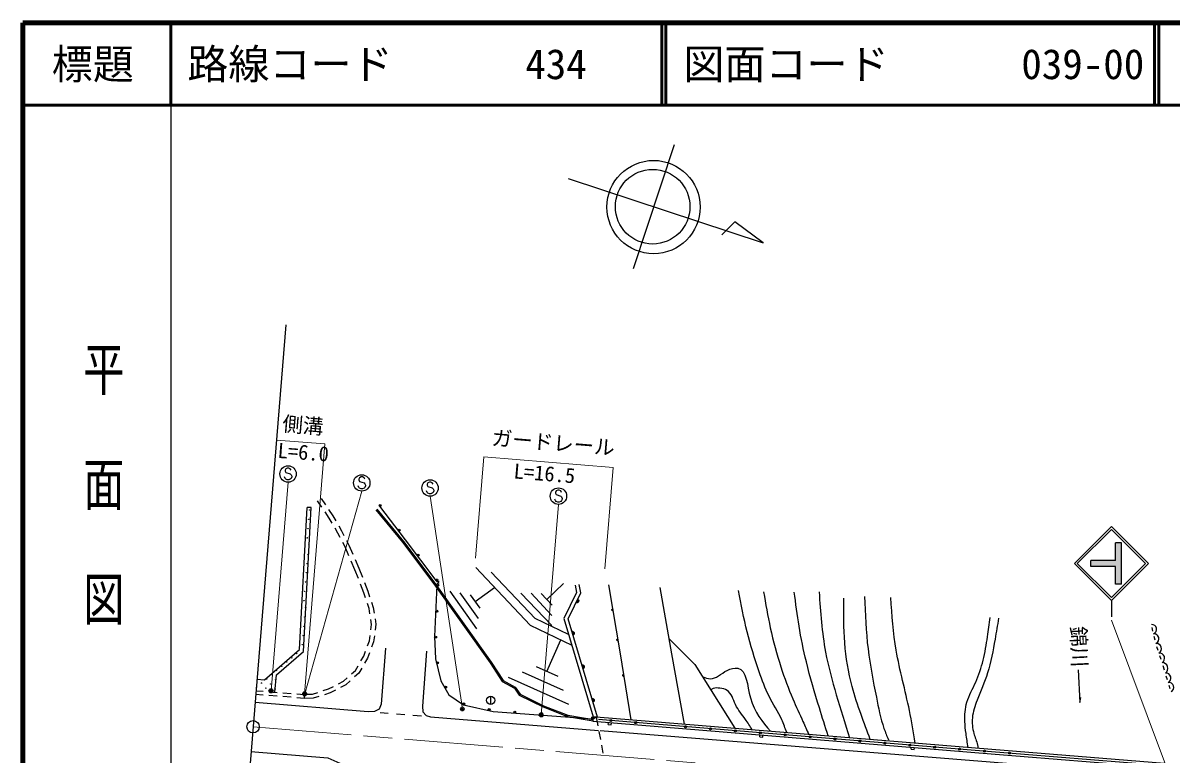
# Model space of a CAD drawing. Units: millimetres, scale not verified. Extents: x 40000 to 680000, y 20000 to 380000.
# Drawn here: x 40000 to 179745, y 291048 to 380000 of the extents above; entities that cross this region are included whole.
import ezdxf
from ezdxf.enums import TextEntityAlignment as Align

# ---------------------------------------------------------------- set-up
doc = ezdxf.new("R2010")
doc.units = ezdxf.units.MM
doc.header["$LTSCALE"] = 1000
doc.header["$PDMODE"] = 32
doc.header["$PDSIZE"] = 500
doc.linetypes.add('CHAIN', pattern=[18.5, 12, -1.5, 3.5, -1.5])
for name, color, linetype, lineweight in [('M-BGD', 7, 'Continuous', 25), ('M-BMK', 2, 'CHAIN', 13), ('M-BMK-OTRS', 5, 'Continuous', 25), ('M-BMK-SRVR', 3, 'Continuous', 25), ('M-STR-HTXT', 7, 'Continuous', 13), ('M-STR-STR1', 1, 'Continuous', 25), ('M-STR-STRC', 7, 'Continuous', 25), ('M-TTL', 2, 'Continuous', 140), ('M-TTL-BAND', 7, 'Continuous', 25), ('M-TTL-LINE', 7, 'Continuous', 50)]:
    doc.layers.add(name, color=color, linetype=linetype, lineweight=lineweight)
doc.layers.add('M-TTL-TXT', color=7, linetype='Continuous')
doc.styles.add('@ＭＳ ゴシック', font='')
doc.styles.add('ＭＳ ゴシック', font='')
doc.styles.get('@ＭＳ ゴシック').set_extended_font_data('@MS Gothic')
doc.styles.get('ＭＳ ゴシック').set_extended_font_data('MS Gothic')

msp = doc.modelspace()

# ---------------------------------------------------------------- hatches: boundary and pattern name
at = {"layer": 'M-STR-STRC'}
msp.add_hatch(color=256, dxfattribs=at).paths.add_polyline_path([(169981, 314610), (172981, 314610), (172981, 316735), (173731, 316735), (173731, 311735), (172981, 311735), (172981, 313860), (169981, 313860)])

# ---------------------------------------------------------------- linework, layer by layer
at = {"layer": 'M-BGD'}
for p, q in [((76375, 321086), (75861, 321840)), ((76291, 322133), (76810, 321371)), ((77283, 319752), (76769, 320507)), ((77204, 320792), (77723, 320030)), ((77723, 320030), (78083, 319410)), ((77634, 319148), (77283, 319752)), ((78434, 318805), (78793, 318186)), ((78337, 317937), (77985, 318542)), ((78609, 317402), (78337, 317937)), ((78793, 318186), (79073, 317637)), ((79199, 316243), (78926, 316778)), ((79668, 315167), (79199, 316243)), ((79390, 317013), (79669, 316465)), ((79669, 316465), (80143, 315376)), ((80416, 313449), (79947, 314525)), ((80423, 314735), (80898, 313646)), ((80826, 312386), (80416, 313449)), ((80898, 313646), (81311, 312573)), ((81487, 310671), (81077, 311733)), ((81563, 311920), (81976, 310847)), ((103752, 309856), (105813, 311801)), ((81699, 310036), (81487, 310671)), ((81976, 310847), (82197, 310186)), ((91945, 310854), (95201, 306298)), ((93195, 310646), (95409, 307548)), ((94445, 310438), (95617, 308798)), ((95031, 309618), (97401, 311311)), ((100614, 310640), (104355, 306677)), ((101846, 310605), (104390, 307910)), ((103079, 310569), (104426, 309143)), ((82133, 308738), (81921, 309372)), ((82419, 309522), (82640, 308862)), ((82640, 308862), (82746, 308191)), ((107358, 309454), (107559, 309868)), ((107581, 309846), (107389, 309450)), ((107420, 309446), (107604, 309824)), ((107618, 309784), (107461, 309460)), ((107501, 309474), (107632, 309744)), ((107637, 309686), (107549, 309506)), ((82230, 308126), (82133, 308738)), ((82856, 307500), (82962, 306830)), ((105835, 307534), (109408, 295593)), ((109943, 295549), (106370, 307490)), ((111710, 308531), (111697, 308609)), ((111707, 308642), (111730, 308503)), ((111753, 308487), (111724, 308665)), ((111741, 308683), (111775, 308475)), ((111797, 308469), (111759, 308696)), ((82436, 306824), (82339, 307435)), ((82347, 306165), (82436, 306824)), ((82962, 306830), (82864, 306104)), ((177538, 306001), (177449, 306425)), ((81941, 304211), (82164, 304812)), ((82164, 304812), (82253, 305471)), ((82672, 304685), (82431, 304035)), ((82770, 305411), (82672, 304685)), ((103783, 301108), (105479, 304934)), ((106988, 305529), (106856, 305969)), ((106888, 305968), (107014, 305547)), ((107040, 305565), (106919, 305967)), ((106957, 305947), (107060, 305602)), ((107080, 305640), (106994, 305927)), ((107037, 305888), (107094, 305696)), ((112319, 304888), (112306, 304967)), ((112316, 304999), (112339, 304861)), ((112362, 304845), (112333, 305022)), ((112350, 305040), (112384, 304833)), ((112406, 304827), (112368, 305054)), ((177806, 304903), (177687, 305364)), ((81475, 302953), (81698, 303554)), ((82188, 303379), (81946, 302728)), ((178162, 303655), (178025, 304108)), ((81146, 302394), (81475, 302953)), ((81946, 302728), (81585, 302116)), ((108208, 301452), (108076, 301893)), ((108107, 301892), (108234, 301470)), ((108259, 301489), (108139, 301891)), ((108176, 301871), (108280, 301526)), ((108300, 301563), (108214, 301851)), ((178527, 302545), (178379, 302988)), ((70673, 298567), (70854, 300677)), ((79990, 300804), (80461, 301232)), ((80869, 300901), (80344, 300423)), ((80461, 301232), (80790, 301791)), ((81230, 301513), (80869, 300901)), ((100759, 301040), (105763, 298821)), ((102458, 301695), (105107, 300521)), ((108257, 301811), (108314, 301620)), ((113023, 300564), (113010, 300643)), ((113020, 300675), (113043, 300537)), ((113066, 300520), (113037, 300698)), ((113054, 300716), (113088, 300509)), ((113109, 300502), (113073, 300729)), ((168434, 301311), (168629, 297315)), ((178944, 301254), (178783, 301765)), ((179303, 300073), (179170, 300516)), ((77209, 298966), (77795, 299272)), ((78416, 299597), (79002, 299903)), ((79302, 299474), (78666, 299141)), ((79002, 299903), (79473, 300332)), ((79827, 299951), (79302, 299474)), ((99059, 300384), (106418, 297122)), ((179644, 298977), (179509, 299402)), ((69239, 298221), (68324, 298294)), ((68361, 298752), (69255, 298681)), ((70934, 298085), (69937, 298165)), ((69953, 298625), (70950, 298545)), ((72628, 297949), (71631, 298029)), ((71648, 298489), (72645, 298409)), ((74241, 297820), (73326, 297893)), ((73342, 298354), (74236, 298282)), ((74236, 298340), (75246, 298350)), ((74236, 298340), (74241, 297820)), ((75328, 297831), (74241, 297820)), ((75246, 298350), (75893, 298553)), ((76034, 298053), (75328, 297831)), ((76561, 298763), (77209, 298966)), ((77409, 298484), (76702, 298262)), ((78045, 298816), (77409, 298484)), ((96925, 298088), (96925, 297088)), ((109427, 297376), (109295, 297816)), ((109327, 297815), (109453, 297394)), ((109479, 297412), (109359, 297814)), ((109396, 297794), (109499, 297449)), ((109519, 297487), (109433, 297774)), ((109476, 297735), (109534, 297543)), ((168629, 297315), (168772, 297923)), ((109386, 294993), (109435, 295591)), ((109435, 295591), (109408, 295593)), ((109435, 295591), (109784, 295562)), ((111237, 294645), (111253, 294840)), ((111237, 294645), (111615, 294600)), ((111615, 294600), (111632, 294809)), ((129680, 293139), (129696, 293330)), ((129680, 293139), (130047, 293086)), ((130047, 293086), (130064, 293299)), ((148097, 291647), (148111, 291822)), ((148097, 291647), (148485, 291601)), ((148485, 291601), (148500, 291790))]:
    msp.add_line(p, q, dxfattribs=at)
for points in [[(68478, 300174), (69415, 300094), (73662, 303765), (74589, 321053)], [(70854, 300677), (74150, 303526), (75088, 321026), (74589, 321053)], [(82963, 320762), (86212, 316826), (90009, 311754), (96886, 302130), (98341, 299869), (99823, 299072), (100411, 298215), (103301, 296772), (106282, 295611), (109394, 295090)], [(83079, 320858), (86330, 316918), (90130, 311842), (97010, 302214), (98446, 299982), (99926, 299187), (100513, 298332), (103362, 296910), (106322, 295757), (109406, 295240)], [(95109, 313747), (101731, 306733), (106803, 304299)], [(106415, 305594), (102331, 307554), (97010, 313190)], [(106370, 307490), (107907, 310653), (107708, 311673)], [(107218, 311578), (107384, 310722), (105835, 307534)], [(111291, 311628), (112691, 303237), (113975, 295219)], [(120537, 294682), (118992, 303228), (117547, 311292)], [(118660, 305084), (121778, 301935), (126667, 294180)], [(210089, 286812), (157871, 291022), (109386, 294993)]]:
    msp.add_lwpolyline(points, dxfattribs=at)
for points in [[(107541, 309899), (107586, 309855), (107618, 309806), (107641, 309739), (107646, 309681), (107638, 309619), (107603, 309547), (107558, 309501), (107510, 309470), (107443, 309446), (107385, 309441), (107322, 309450)], [(111818, 308462), (111787, 308467), (111760, 308478), (111731, 308499), (111712, 308521), (111697, 308549), (111691, 308588), (111696, 308619), (111706, 308646), (111727, 308675), (111749, 308694), (111777, 308709)], [(106822, 305980), (106885, 305978), (106941, 305964), (107004, 305930), (107047, 305891), (107083, 305839), (107106, 305762), (107104, 305699), (107090, 305643), (107056, 305580), (107017, 305537), (106965, 305501)], [(112427, 304820), (112396, 304825), (112369, 304836), (112340, 304856), (112321, 304878), (112306, 304906), (112300, 304946), (112305, 304977), (112315, 305004), (112336, 305033), (112358, 305052), (112386, 305067)], [(108041, 301903), (108105, 301901), (108161, 301887), (108223, 301854), (108266, 301814), (108303, 301762), (108326, 301686), (108324, 301623), (108309, 301566), (108276, 301504), (108236, 301461), (108185, 301424)], [(113130, 300495), (113099, 300500), (113072, 300511), (113043, 300532), (113025, 300554), (113010, 300582), (113004, 300622), (113009, 300653), (113020, 300680), (113040, 300709), (113063, 300727), (113091, 300742)], [(109261, 297827), (109324, 297825), (109381, 297811), (109443, 297777), (109486, 297738), (109522, 297686), (109545, 297609), (109543, 297546), (109529, 297490), (109495, 297427), (109456, 297384), (109404, 297348)]]:
    msp.add_lwpolyline(points, close=True, dxfattribs=at)
for centre, radius in [((74893, 320732), 25), ((74792, 319606), 25), ((74591, 317352), 25), ((74692, 318479), 25), ((74797, 316481), 25), ((74696, 315355), 25), ((74494, 313101), 25), ((74595, 314228), 25), ((74393, 311974), 25), ((74293, 310847), 25), ((74192, 309720), 25), ((74398, 308850), 25), ((74297, 307723), 25), ((74196, 306596), 25), ((74095, 305469), 25), ((73330, 303266), 25), ((73994, 304342), 25), ((72102, 302240), 25), ((72716, 302753), 25), ((70261, 300701), 25), ((70875, 301214), 25), ((71489, 301727), 25), ((69033, 299675), 25), ((69546, 299061), 25), ((69647, 300188), 25), ((70160, 299574), 25), ((70774, 300087), 25), ((70192, 298735), 150), ((70192, 298735), 120), ((70192, 298735), 90), ((70192, 298735), 60), ((70192, 298735), 30), ((70192, 298735), 20), ((70673, 298960), 25), ((74302, 298374), 150), ((74302, 298374), 120), ((74302, 298374), 90), ((74302, 298374), 60), ((74302, 298374), 30), ((74302, 298374), 20), ((96925, 297588), 500)]:
    msp.add_circle(centre, radius, dxfattribs=at)
for centre, radius, start, end in [((177413, 306234), 576, 289.8012, 94.01942), ((177634, 305067), 626, 296.41031, 92.38097), ((177959, 303876), 631, 299.28496, 94.1711), ((178346, 302712), 618, 299.39552, 97.31619), ((178661, 301467), 706, 304.21957, 90.92803), ((179130, 300281), 606, 296.88127, 96.78954), ((68419, 299162), 25, 188.3666, 162.27538), ((179497, 299167), 582, 296.24192, 99.22807)]:
    msp.add_arc(centre, radius, start, end, dxfattribs=at)
for points, knots in [([(132963, 293664), (132781, 294189), (132598, 294713), (132372, 295217), (131927, 296207), (131310, 297118), (130816, 298087), (130331, 299037), (129963, 300042), (129616, 301053), (129066, 302659), (128568, 304279), (128156, 305920), (127739, 307578), (127410, 309257), (127081, 310937)], [0, 0, 0, 0, 1, 1, 1, 2, 2, 2, 3, 3, 3, 4, 4, 4, 5, 5, 5, 5]), ([(130148, 310778), (130398, 309312), (130648, 307846), (130965, 306394), (131314, 304789), (131745, 303200), (132256, 301638), (132687, 300324), (133174, 299028), (133712, 297756), (134105, 296829), (134524, 295913), (134942, 294998), (135179, 294480), (135415, 293962), (135652, 293444)], [0, 0, 0, 0, 1, 1, 1, 2, 2, 2, 3, 3, 3, 4, 4, 4, 5, 5, 5, 5]), ([(138011, 293251), (137650, 294385), (137289, 295519), (136937, 296657), (136363, 298518), (135814, 300388), (135355, 302281), (135008, 303710), (134712, 305153), (134470, 306604), (134240, 307983), (134060, 309370), (133879, 310757)], [0, 0, 0, 0, 1, 1, 1, 2, 2, 2, 3, 3, 3, 4, 4, 4, 4]), ([(136903, 310765), (137077, 308310), (137250, 305855), (137695, 303446), (138019, 301693), (138486, 299964), (138990, 298249), (139504, 296502), (140056, 294770), (140608, 293038)], [0, 0, 0, 0, 1, 1, 1, 2, 2, 2, 3, 3, 3, 3]), ([(143126, 292832), (142751, 293844), (142375, 294857), (142012, 295875), (141614, 296992), (141232, 298116), (140925, 299261), (140461, 300997), (140168, 302782), (140028, 304573), (139885, 306385), (139898, 308202), (139910, 310019)], [0, 0, 0, 0, 1, 1, 1, 2, 2, 2, 3, 3, 3, 4, 4, 4, 4]), ([(142444, 310232), (142526, 308090), (142607, 305948), (142865, 303830), (143103, 301868), (143493, 299927), (143874, 297977), (144125, 296690), (144373, 295399), (144803, 294166), (144965, 293702), (145152, 293246), (145340, 292791)], [0, 0, 0, 0, 1, 1, 1, 2, 2, 2, 3, 3, 3, 4, 4, 4, 4]), ([(148610, 292383), (148393, 293703), (148176, 295024), (147906, 296334), (147401, 298789), (146711, 301210), (146296, 303677), (145940, 305795), (145787, 307947), (145635, 310098)], [0, 0, 0, 0, 1, 1, 1, 2, 2, 2, 3, 3, 3, 3]), ([(155042, 291856), (154957, 292416), (154871, 292977), (154793, 293538), (154727, 294020), (154665, 294504), (154643, 294993), (154607, 295789), (154675, 296601), (154903, 297358), (155156, 298208), (155604, 298990), (155968, 299804), (156355, 300658), (156640, 301546), (156863, 302449), (157098, 303396), (157265, 304359), (157414, 305323), (157534, 306102), (157641, 306882), (157749, 307662)], [0, 0, 0, 0, 1, 1, 1, 2, 2, 2, 3, 3, 3, 4, 4, 4, 5, 5, 5, 6, 6, 6, 7, 7, 7, 7]), ([(158762, 307585), (158619, 306732), (158476, 305879), (158327, 305024), (158085, 303636), (157825, 302243), (157405, 300910), (157050, 299785), (156580, 298703), (156142, 297582), (155877, 296892), (155629, 296189), (155563, 295463), (155498, 294830), (155566, 294175), (155741, 293559), (155877, 293080), (156078, 292624), (156188, 292142), (156217, 292015), (156239, 291885), (156262, 291756)], [0, 0, 0, 0, 1, 1, 1, 2, 2, 2, 3, 3, 3, 4, 4, 4, 5, 5, 5, 6, 6, 6, 7, 7, 7, 7]), ([(122743, 300456), (123060, 300331), (123376, 300205), (123672, 300200), (124374, 300186), (124962, 300845), (125712, 301224), (126145, 301442), (126631, 301567), (126999, 301499), (128097, 301296), (128150, 299374), (128548, 297896), (129030, 296103), (130020, 294963), (131010, 293824)], [0, 0, 0, 0, 1, 1, 1, 2, 2, 2, 3, 3, 3, 4, 4, 4, 5, 5, 5, 5]), ([(128768, 294008), (128497, 294435), (128227, 294863), (127933, 295269), (127515, 295847), (127052, 296381), (126730, 297058), (126429, 297691), (126253, 298450), (125710, 298798), (125463, 298948), (125141, 299005), (124819, 299051), (124545, 299090), (124271, 299121), (124029, 299033), (123919, 298993), (123817, 298928), (123714, 298864)], [0, 0, 0, 0, 1, 1, 1, 2, 2, 2, 3, 3, 3, 4, 4, 4, 5, 5, 5, 6, 6, 6, 6])]:
    msp.add_open_spline(points, degree=3, knots=knots, dxfattribs=at)
for p in [(70192, 298735), (74302, 298374)]:
    msp.add_point(p, dxfattribs=at)
at = {"layer": 'M-BMK'}
msp.add_line((68003, 294372), (215095, 282333), dxfattribs=at)
at = {"layer": 'M-BMK-OTRS'}
msp.add_line((72004, 343260), (63861, 243766), dxfattribs=at)
at = {"layer": 'M-BMK-SRVR'}
for p, q in [((119254, 365183), (114284, 350085)), ((106344, 361065), (130091, 353248)), ((126656, 355818), (125054, 354209)), ((130091, 353248), (126656, 355818))]:
    msp.add_line(p, q, dxfattribs=at)
for centre, radius in [((116759, 357603), 5677), ((116648, 357647), 4541), ((68003, 294372), 750)]:
    msp.add_circle(centre, radius, dxfattribs=at)
at = {"layer": 'M-STR-HTXT'}
for p, q in [((70858, 329255), (76744, 328773)), ((76744, 328773), (74253, 298340)), ((95076, 314873), (96084, 327190)), ((96084, 327190), (111842, 325901)), ((110834, 313584), (111842, 325901)), ((70192, 298735), (72270, 324123)), ((74302, 298374), (81241, 323035)), ((93483, 296535), (89556, 322418)), ((103083, 295813), (105180, 321429)), ((179076, 289765), (172508, 307343))]:
    msp.add_line(p, q, dxfattribs=at)
for centre, radius in [((93483, 296535), 150), ((93483, 296535), 120), ((93483, 296535), 90), ((93483, 296535), 60), ((93483, 296535), 30), ((93483, 296535), 20), ((103083, 295813), 150), ((103083, 295813), 120), ((103083, 295813), 90), ((103083, 295813), 60), ((103083, 295813), 30), ((103083, 295813), 20)]:
    msp.add_circle(centre, radius, dxfattribs=at)
for p in [(93483, 296535), (103083, 295813)]:
    msp.add_point(p, dxfattribs=at)
at = {"layer": 'M-STR-STR1'}
for p, q in [((109784, 295562), (109980, 294488)), ((110106, 293800), (110287, 292816)), ((110413, 292127), (110593, 291144))]:
    msp.add_line(p, q, dxfattribs=at)
msp.add_lwpolyline([(109784, 295562), (157920, 291620), (201481, 288108)], dxfattribs=at)
at = {"layer": 'M-STR-STRC'}
for p, q in [((71997, 325759), (71906, 325577)), ((72179, 325850), (71997, 325759)), ((72361, 325850), (72179, 325850)), ((72543, 325759), (72361, 325850)), ((72633, 325577), (72543, 325759)), ((71906, 324577), (71815, 324759)), ((71906, 325577), (71906, 325486)), ((71906, 325486), (71997, 325304)), ((71997, 324486), (71906, 324577)), ((71997, 325304), (72543, 325123)), ((72179, 324395), (71997, 324486)), ((72361, 324395), (72179, 324395)), ((72543, 324486), (72361, 324395)), ((72543, 325123), (72633, 325032)), ((72633, 324577), (72543, 324486)), ((72633, 325032), (72724, 324850)), ((72724, 324759), (72633, 324577)), ((72724, 324850), (72724, 324759)), ((80968, 324671), (80877, 324489)), ((80877, 324489), (80877, 324398)), ((80877, 324398), (80968, 324216)), ((81150, 324762), (80968, 324671)), ((80968, 324216), (81514, 324035)), ((81332, 324762), (81150, 324762)), ((81514, 324671), (81332, 324762)), ((81605, 324489), (81514, 324671)), ((80877, 323489), (80787, 323671)), ((80968, 323398), (80877, 323489)), ((81150, 323307), (80968, 323398)), ((81332, 323307), (81150, 323307)), ((81514, 323398), (81332, 323307)), ((81514, 324035), (81605, 323944)), ((81605, 323489), (81514, 323398)), ((81605, 323944), (81696, 323762)), ((81696, 323671), (81605, 323489)), ((81696, 323762), (81696, 323671)), ((89193, 322873), (89102, 323055)), ((89284, 324055), (89193, 323873)), ((89193, 323873), (89193, 323782)), ((89193, 323782), (89284, 323600)), ((89284, 322782), (89193, 322873)), ((89466, 324146), (89284, 324055)), ((89284, 323600), (89829, 323418)), ((89647, 324146), (89466, 324146)), ((89829, 324055), (89647, 324146)), ((89920, 323873), (89829, 324055)), ((89829, 323418), (89920, 323327)), ((89920, 322873), (89829, 322782)), ((89920, 323327), (90011, 323146)), ((90011, 323055), (89920, 322873)), ((90011, 323146), (90011, 323055)), ((104907, 323065), (104816, 322884)), ((104816, 322884), (104816, 322793)), ((105089, 323156), (104907, 323065)), ((105271, 323156), (105089, 323156)), ((105452, 323065), (105271, 323156)), ((105543, 322884), (105452, 323065)), ((89466, 322691), (89284, 322782)), ((89647, 322691), (89466, 322691)), ((89829, 322782), (89647, 322691)), ((104816, 321884), (104725, 322065)), ((104816, 322793), (104907, 322611)), ((104907, 321793), (104816, 321884)), ((104907, 322611), (105452, 322429)), ((105089, 321702), (104907, 321793)), ((105271, 321702), (105089, 321702)), ((105452, 321793), (105271, 321702)), ((105452, 322429), (105543, 322338)), ((105543, 321884), (105452, 321793)), ((105543, 322338), (105634, 322156)), ((105634, 322065), (105543, 321884)), ((105634, 322156), (105634, 322065)), ((167982, 314236), (172482, 318736)), ((176982, 314235), (172482, 318736)), ((168336, 314235), (172482, 318382)), ((176629, 314235), (172482, 318382)), ((173731, 316735), (172981, 316735)), ((172981, 314610), (172981, 316735)), ((173731, 311735), (173731, 316735)), ((169981, 313860), (169981, 314610)), ((172981, 314610), (169981, 314610)), ((167982, 314236), (172482, 309735)), ((168336, 314235), (172482, 310088)), ((172981, 313860), (169981, 313860)), ((172482, 310088), (176629, 314235)), ((172482, 309735), (176982, 314235)), ((172981, 311735), (172981, 313860)), ((173731, 311735), (172981, 311735)), ((172482, 309735), (172482, 307735)), ((82025, 296190), (68244, 297315)), ((84457, 295981), (83481, 296075)), ((86499, 295809), (85472, 295915)), ((88491, 295636), (87461, 295726))]:
    msp.add_line(p, q, dxfattribs=at)
for points in [[(83386, 321213), (86538, 317123), (90274, 312145)], [(90654, 312055), (90622, 312031), (90562, 312011), (90504, 312005), (90434, 312015), (90380, 312037), (90322, 312081), (90274, 312145)], [(90382, 311590), (90385, 311670), (90397, 311719), (90430, 311778), (90462, 311816), (90503, 311845), (90564, 311872), (90615, 311880), (90645, 311878)], [(90382, 311590), (90102, 305332), (90199, 302615), (90850, 299959), (91857, 298253), (93611, 297020), (97249, 296208), (109340, 295330)], [(84123, 303938), (83605, 297107), (83342, 296510), (82797, 296210), (82025, 296190)], [(89107, 303558), (88614, 296864), (88681, 296200), (89072, 295717), (89597, 295571), (110057, 293904)], [(109658, 295558), (109655, 295518), (109631, 295459), (109597, 295412), (109543, 295366), (109491, 295339), (109420, 295324), (109340, 295330)], [(210114, 287111), (157896, 291321), (110035, 295241)], [(201660, 286457), (157718, 290039), (110253, 293870)], [(67755, 291346), (77115, 290585), (78923, 289787), (80373, 288245), (81367, 286345), (81644, 284139), (81247, 281857), (80321, 279569), (79105, 277656), (77244, 275888), (74306, 273486)]]:
    msp.add_lwpolyline(points, dxfattribs=at)
for centre, radius in [((72270, 325123), 1000), ((81241, 324035), 1000), ((89556, 323418), 1000), ((105180, 322429), 1000), ((83485, 321290), 125), ((83485, 321290), 75), ((83485, 321290), 25), ((85802, 318283), 125), ((85802, 318283), 75), ((85802, 318283), 25), ((88096, 315256), 125), ((88096, 315256), 75), ((88096, 315256), 25), ((90374, 312220), 125), ((90374, 312220), 75), ((90374, 312220), 25), ((90506, 311584), 125), ((90506, 311584), 75), ((90506, 311584), 25), ((90365, 308418), 125), ((90365, 308418), 75), ((90365, 308418), 25), ((90230, 305262), 125), ((90230, 305262), 75), ((90230, 305262), 25), ((90445, 302134), 125), ((90445, 302134), 75), ((90445, 302134), 25), ((91445, 299196), 125), ((91445, 299196), 75), ((91445, 299196), 25), ((93642, 297141), 125), ((93642, 297141), 75), ((93642, 297141), 25), ((96735, 296451), 125), ((96735, 296451), 75), ((96735, 296451), 25), ((99866, 296143), 125), ((99866, 296143), 75), ((99866, 296143), 25), ((103027, 295914), 125), ((103027, 295914), 75), ((103027, 295914), 25), ((106188, 295684), 125), ((106188, 295684), 75), ((106188, 295684), 25), ((109349, 295455), 125), ((109349, 295455), 75), ((109349, 295455), 25), ((111552, 295116), 125), ((111552, 295116), 75), ((111552, 295116), 25), ((114584, 294868), 125), ((114584, 294868), 75), ((114584, 294868), 25), ((120649, 294371), 125), ((120649, 294371), 75), ((120649, 294371), 25), ((123682, 294123), 125), ((123682, 294123), 75), ((123682, 294123), 25), ((126714, 293875), 125), ((126714, 293875), 75), ((126714, 293875), 25), ((129747, 293626), 125), ((129747, 293626), 75), ((129747, 293626), 25), ((132779, 293378), 125), ((132779, 293378), 75), ((132779, 293378), 25), ((135812, 293130), 125), ((135812, 293130), 75), ((135812, 293130), 25), ((138844, 292881), 125), ((138844, 292881), 75), ((138844, 292881), 25), ((141877, 292633), 125), ((141877, 292633), 75), ((141877, 292633), 25), ((144909, 292385), 125), ((144909, 292385), 75), ((144909, 292385), 25), ((147942, 292136), 125), ((147942, 292136), 75), ((147942, 292136), 25), ((150974, 291888), 125), ((150974, 291888), 75), ((150974, 291888), 25), ((154007, 291640), 125), ((154007, 291640), 75), ((154007, 291640), 25), ((157039, 291391), 125), ((157039, 291391), 75), ((157039, 291391), 25), ((160072, 291146), 125), ((160072, 291146), 75), ((160072, 291146), 25)]:
    msp.add_circle(centre, radius, dxfattribs=at)
at = {"layer": 'M-TTL'}
for p, q in [((40000, 380000), (40000, 20000)), ((680000, 380000), (40000, 380000))]:
    msp.add_line(p, q, dxfattribs=at)
at = {"layer": 'M-TTL-BAND'}
msp.add_line((58000, 370000), (58000, 20000), dxfattribs=at)
at = {"layer": 'M-TTL-LINE'}
for p, q in [((58000, 380000), (58000, 370000)), ((117750, 380000), (117750, 370000)), ((118250, 380000), (118250, 370000)), ((177750, 380000), (177750, 370000)), ((178250, 380000), (178250, 370000)), ((40000, 370000), (680000, 370000))]:
    msp.add_line(p, q, dxfattribs=at)

# ---------------------------------------------------------------- texts
at = {"layer": 'M-STR-HTXT', "style": 'ＭＳ ゴシック'}
for s, rotation, p in [('側溝', 355.321, (71473, 329809)), ('ガードレール', 355.259, (96952, 328093)), ('L=6.0', 355.77, (70911, 326536)), ('L=16.5', 355.321, (99634, 324042)), ('錦川', 272.77, (166966, 306535))]:
    msp.add_text(s, height=1833, rotation=rotation, dxfattribs=at).set_placement(p, align=Align.BOTTOM_LEFT)
at = {"layer": 'M-TTL-BAND', "style": '@ＭＳ ゴシック', "width": 1.4}
msp.add_text('平  面  図', height=3666, rotation=270, dxfattribs=at).set_placement((49777, 306475), align=Align.MIDDLE_RIGHT)
at = {"layer": 'M-TTL-TXT', "style": 'ＭＳ ゴシック'}
msp.add_text('標題', height=3666, dxfattribs=at).set_placement((48500, 375000), align=Align.MIDDLE_CENTER)
for s, p in [('路線コード', (60000, 375000)), ('434', (101142, 375000)), ('図面コード', (120380, 375000)), ('039-00', (161521, 375000))]:
    msp.add_text(s, height=3666, dxfattribs=at).set_placement(p, align=Align.MIDDLE_LEFT)

doc.saveas('drawing.dxf')
